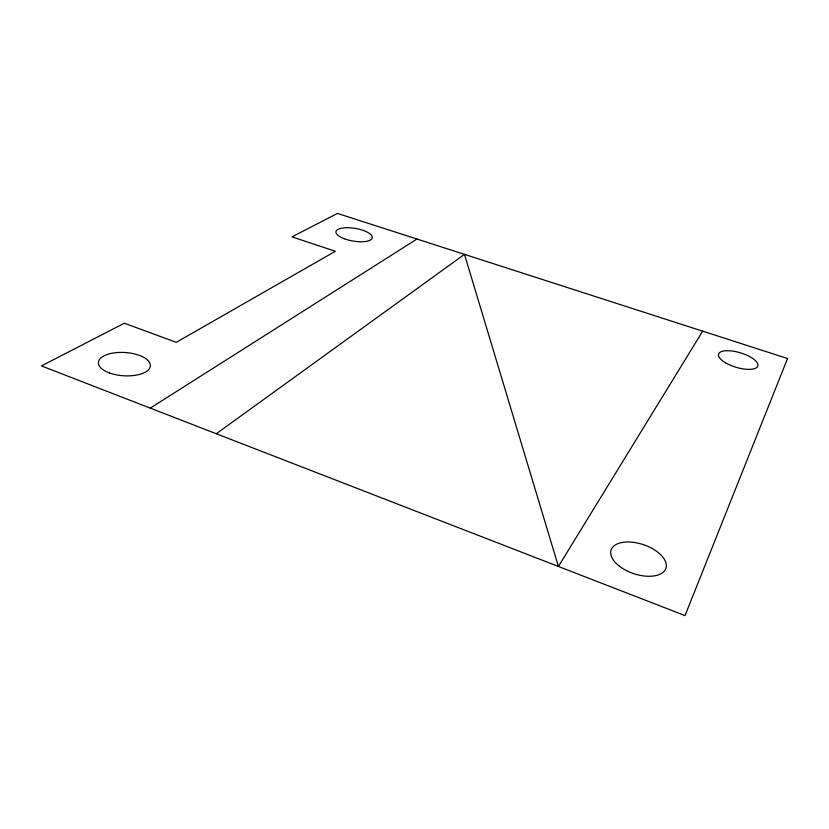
<?xml version="1.0" encoding="UTF-8"?>
<svg xmlns="http://www.w3.org/2000/svg" width="829" height="829" viewBox="0 0 829 829"><rect width="100%" height="100%" fill="white"/><g stroke="black" fill="none" stroke-linecap="round" stroke-linejoin="round"><path stroke-width="1.24" d="M702.681 331.154L558.414 566.466L464.468 254.358L216.286 433.743M150.267 408.127L416.946 239.042M787.55 358.522L685.034 615.584L41.45 365.91L124.34 323.217L176.256 342.346L335.362 251.27L291.963 236.866L337.476 213.416L787.55 358.522M619.46 566.248A28.891 15.285 18.5 0 0 665.604 569.067A28.891 15.285 18.5 0 0 630.444 542.062A28.891 15.285 18.5 0 0 619.46 566.248M725.738 362.926A20.497 7.554 16.7 0 0 757.706 366.294A20.497 7.554 16.7 0 0 731.199 350.916A20.497 7.554 16.7 0 0 725.738 362.926M344.108 238.679A18.425 6.425 9.5 0 0 372.304 237.768A18.425 6.425 9.5 0 0 346.004 227.716A18.425 6.425 9.5 0 0 344.108 238.679M109.418 372.926A26.051 11.658 3.7 0 0 150.277 366.511A26.051 11.658 3.7 0 0 113.407 352.999A26.051 11.658 3.7 0 0 109.418 372.926"/></g></svg>
